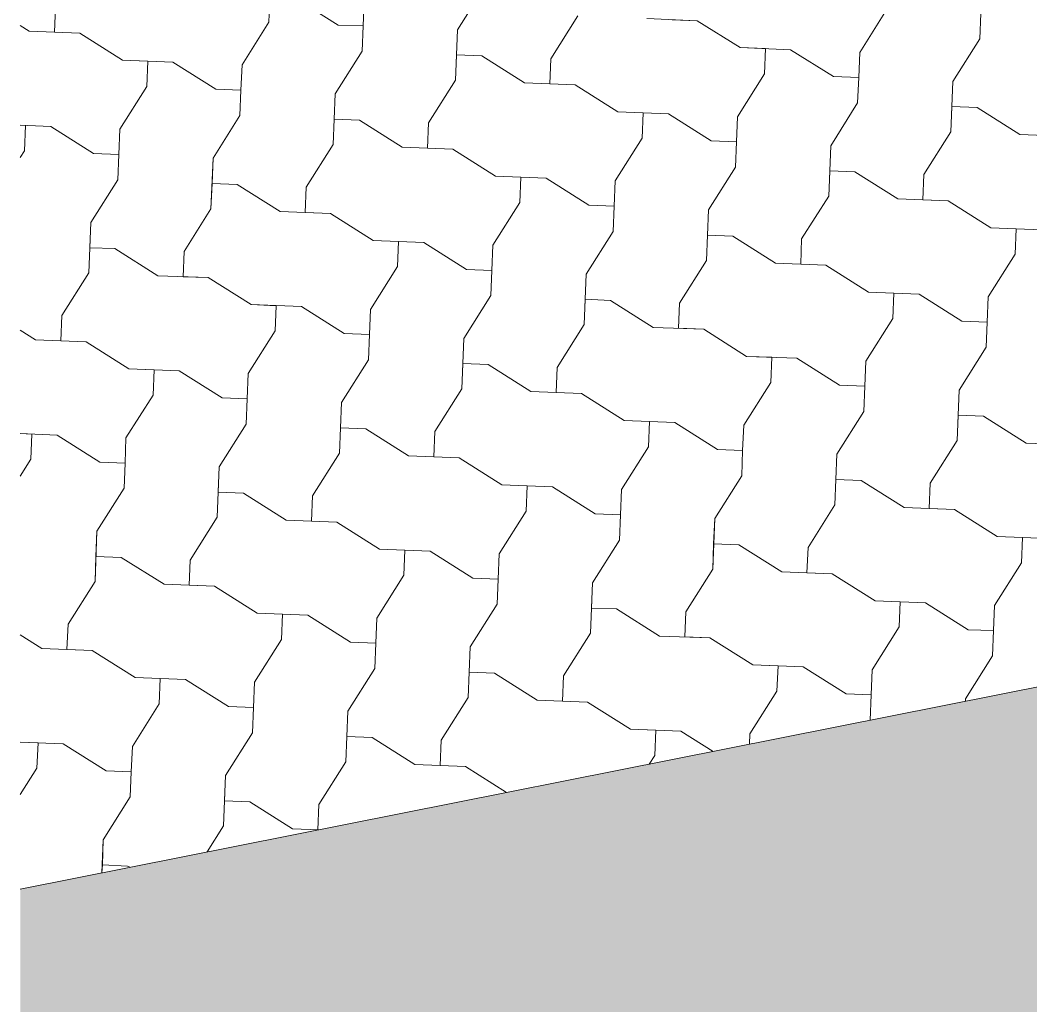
# Model space of a CAD drawing. Header units: metres. Extents: x -111189 to -108577, y -72951 to -72647.
# Drawn here: x -110685.678 to -110684.644, y -72945.926 to -72944.916 of the extents above; entities that cross this region are included whole.
import ezdxf

# ---------------------------------------------------------------- set-up
doc = ezdxf.new("R2010")
doc.units = ezdxf.units.M
doc.header["$MEASUREMENT"] = 0
doc.set_wipeout_variables(frame=1)
doc.linetypes.add('Dot & Dashed', pattern=[0.670278, 0.3175, -0.176389, 0, -0.176389])
doc.linetypes.add('Wipeout_Contour', pattern=[1, 0, -1])
for name, color, linetype in [('Muro Não Confinante - MNC1_1_0', 7, 'Continuous'), ('Muro Não Confinante - MNC1_1_02 - ESTRADAS', 7, 'Continuous'), ('Muro Não Confinante - MNC1_1_02 - PASSEIOS', 7, 'Continuous'), ('Planta Piso -1_1_01 - TERRENO PROPOSTO', 7, 'Continuous')]:
    doc.layers.add(name, color=color, linetype=linetype)

# ---------------------------------------------------------------- blocks, each defined once
blk = doc.blocks.new('*X143', base_point=(-110694.4627, -72968.689))
at = {"layer": 'Muro Não Confinante - MNC1_1_02 - PASSEIOS', "color": 253, "linetype": 'Continuous', "lineweight": 9, "ltscale": 1000}
for p, q in [((-110685.2304, -72944.9258), (-110685.2027, -72944.882)), ((-110685.2304, -72944.9258), (-110685.2027, -72944.882)), ((-110685.4234, -72944.9182), (-110685.4224, -72944.8923)), ((-110685.3965, -72944.8933), (-110685.3527, -72944.921)), ((-110685.642, -72944.9026), (-110685.643, -72944.9284)), ((-110685.642, -72944.9026), (-110685.643, -72944.9284)), ((-110685.3259, -72944.8961), (-110685.3269, -72944.922)), ((-110684.8187, -72944.9491), (-110684.7911, -72944.9053)), ((-110685.1349, -72944.9555), (-110685.1072, -72944.9117)), ((-110685.1349, -72944.9555), (-110685.1072, -72944.9117)), ((-110685.0366, -72944.9145), (-110684.9849, -72944.9166)), ((-110684.9849, -72944.9166), (-110685.0107, -72944.9156)), ((-110684.6956, -72944.935), (-110684.6946, -72944.9091)), ((-110684.6956, -72944.935), (-110684.6946, -72944.9091)), ((-110685.6781, -72944.9216), (-110685.6689, -72944.9274)), ((-110685.451, -72944.9619), (-110685.4234, -72944.9182)), ((-110685.3527, -72944.921), (-110685.3269, -72944.922)), ((-110685.3279, -72944.9479), (-110685.3269, -72944.922)), ((-110685.3279, -72944.9479), (-110685.3269, -72944.922)), ((-110685.2324, -72944.9775), (-110685.2304, -72944.9258)), ((-110685.2304, -72944.9258), (-110685.2314, -72944.9517)), ((-110684.9849, -72944.9166), (-110684.9411, -72944.9442)), ((-110684.9849, -72944.9166), (-110684.9411, -72944.9442)), ((-110685.6689, -72944.9274), (-110685.6172, -72944.9295)), ((-110685.6172, -72944.9295), (-110685.643, -72944.9284)), ((-110685.6172, -72944.9295), (-110685.5734, -72944.9571)), ((-110685.6172, -72944.9295), (-110685.5734, -72944.9571)), ((-110684.7232, -72944.9788), (-110684.6956, -72944.935)), ((-110684.7232, -72944.9788), (-110684.6956, -72944.935)), ((-110684.9411, -72944.9442), (-110684.9152, -72944.9452)), ((-110684.9411, -72944.9442), (-110684.8894, -72944.9463)), ((-110684.9162, -72944.9711), (-110684.9152, -72944.9452)), ((-110684.8894, -72944.9463), (-110684.8456, -72944.9739)), ((-110685.5734, -72944.9571), (-110685.5475, -72944.9581)), ((-110685.5734, -72944.9571), (-110685.5217, -72944.9591)), ((-110685.3555, -72944.9916), (-110685.3279, -72944.9479)), ((-110685.3555, -72944.9916), (-110685.3279, -72944.9479)), ((-110685.2324, -72944.9775), (-110685.2314, -72944.9517)), ((-110685.2055, -72944.9527), (-110685.2314, -72944.9517)), ((-110685.2055, -72944.9527), (-110685.1618, -72944.9803)), ((-110685.1349, -72944.9555), (-110685.1359, -72944.9814)), ((-110685.1349, -72944.9555), (-110685.1359, -72944.9814)), ((-110684.8187, -72944.9491), (-110684.8197, -72944.9749)), ((-110685.5486, -72944.984), (-110685.5475, -72944.9581)), ((-110685.5217, -72944.9591), (-110685.4779, -72944.9868)), ((-110685.451, -72944.9619), (-110685.4521, -72944.9878)), ((-110685.26, -72945.0213), (-110685.2324, -72944.9775)), ((-110685.26, -72945.0213), (-110685.2324, -72944.9775)), ((-110684.9439, -72945.0149), (-110684.9162, -72944.9711)), ((-110684.8456, -72944.9739), (-110684.8197, -72944.9749)), ((-110684.8208, -72945.0008), (-110684.8197, -72944.9749)), ((-110684.8208, -72945.0008), (-110684.8197, -72944.9749)), ((-110685.5762, -72945.0277), (-110685.5486, -72944.984)), ((-110685.4779, -72944.9868), (-110685.4521, -72944.9878)), ((-110685.4531, -72945.0137), (-110685.4521, -72944.9878)), ((-110685.4531, -72945.0137), (-110685.4521, -72944.9878)), ((-110685.1618, -72944.9803), (-110685.11, -72944.9824)), ((-110685.11, -72944.9824), (-110685.1359, -72944.9814)), ((-110685.11, -72944.9824), (-110685.0663, -72945.01)), ((-110685.11, -72944.9824), (-110685.0663, -72945.01)), ((-110684.7253, -72945.0305), (-110684.7232, -72944.9788)), ((-110684.7232, -72944.9788), (-110684.7242, -72945.0046)), ((-110685.3576, -72945.0433), (-110685.3555, -72944.9916)), ((-110685.3555, -72944.9916), (-110685.3566, -72945.0175)), ((-110684.8484, -72945.0446), (-110684.8208, -72945.0008)), ((-110684.8484, -72945.0446), (-110684.8208, -72945.0008)), ((-110684.7253, -72945.0305), (-110684.7242, -72945.0046)), ((-110684.6984, -72945.0056), (-110684.7242, -72945.0046)), ((-110684.6984, -72945.0056), (-110684.6546, -72945.0333)), ((-110685.4807, -72945.0574), (-110685.4531, -72945.0137)), ((-110685.4807, -72945.0574), (-110685.4531, -72945.0137)), ((-110685.3576, -72945.0433), (-110685.3566, -72945.0175)), ((-110685.3307, -72945.0185), (-110685.3566, -72945.0175)), ((-110685.3307, -72945.0185), (-110685.2869, -72945.0461)), ((-110685.0663, -72945.01), (-110685.0404, -72945.0111)), ((-110685.0663, -72945.01), (-110685.0145, -72945.0121)), ((-110685.0414, -72945.0369), (-110685.0404, -72945.0111)), ((-110685.0145, -72945.0121), (-110684.9708, -72945.0397)), ((-110684.9439, -72945.0149), (-110684.9449, -72945.0407)), ((-110685.6781, -72945.0237), (-110685.6727, -72945.0239)), ((-110685.6781, -72945.0237), (-110685.6469, -72945.0249)), ((-110685.6737, -72945.0498), (-110685.6727, -72945.0239)), ((-110685.6469, -72945.0249), (-110685.6031, -72945.0526)), ((-110685.5762, -72945.0277), (-110685.5772, -72945.0536)), ((-110685.26, -72945.0213), (-110685.2611, -72945.0472)), ((-110685.26, -72945.0213), (-110685.2611, -72945.0472)), ((-110685.0691, -72945.0807), (-110685.0414, -72945.0369)), ((-110684.9708, -72945.0397), (-110684.9449, -72945.0407)), ((-110684.7529, -72945.0742), (-110684.7253, -72945.0305)), ((-110684.7529, -72945.0742), (-110684.7253, -72945.0305)), ((-110684.6546, -72945.0333), (-110684.6029, -72945.0353)), ((-110685.6781, -72945.0566), (-110685.6737, -72945.0498)), ((-110685.3852, -72945.0871), (-110685.3576, -72945.0433)), ((-110685.3852, -72945.0871), (-110685.3576, -72945.0433)), ((-110685.2869, -72945.0461), (-110685.2352, -72945.0482)), ((-110685.2352, -72945.0482), (-110685.2611, -72945.0472)), ((-110685.2352, -72945.0482), (-110685.1914, -72945.0758)), ((-110685.2352, -72945.0482), (-110685.1914, -72945.0758)), ((-110684.9459, -72945.0666), (-110684.9449, -72945.0407)), ((-110684.9459, -72945.0666), (-110684.9449, -72945.0407)), ((-110684.8504, -72945.0963), (-110684.8484, -72945.0446)), ((-110684.8484, -72945.0446), (-110684.8494, -72945.0704)), ((-110685.6031, -72945.0526), (-110685.5772, -72945.0536)), ((-110685.5783, -72945.0795), (-110685.5772, -72945.0536)), ((-110685.5783, -72945.0795), (-110685.5772, -72945.0536)), ((-110685.4828, -72945.1092), (-110685.4807, -72945.0574)), ((-110685.4807, -72945.0574), (-110685.4817, -72945.0833)), ((-110684.9736, -72945.1104), (-110684.9459, -72945.0666)), ((-110684.9736, -72945.1104), (-110684.9459, -72945.0666)), ((-110684.8504, -72945.0963), (-110684.8494, -72945.0704)), ((-110684.8236, -72945.0714), (-110684.8494, -72945.0704)), ((-110685.6059, -72945.1232), (-110685.5783, -72945.0795)), ((-110685.6059, -72945.1232), (-110685.5783, -72945.0795)), ((-110685.1914, -72945.0758), (-110685.1656, -72945.0769)), ((-110685.1914, -72945.0758), (-110685.1397, -72945.0779)), ((-110685.1666, -72945.1027), (-110685.1656, -72945.0769)), ((-110685.1397, -72945.0779), (-110685.0959, -72945.1055)), ((-110685.0691, -72945.0807), (-110685.0701, -72945.1065)), ((-110684.8236, -72945.0714), (-110684.7798, -72945.0991)), ((-110684.7529, -72945.0742), (-110684.7539, -72945.1001)), ((-110684.7529, -72945.0742), (-110684.7539, -72945.1001)), ((-110685.4828, -72945.1092), (-110685.4817, -72945.0833)), ((-110685.4559, -72945.0843), (-110685.4817, -72945.0833)), ((-110685.4559, -72945.0843), (-110685.4121, -72945.112)), ((-110685.3852, -72945.0871), (-110685.3862, -72945.113)), ((-110685.3852, -72945.0871), (-110685.3862, -72945.113)), ((-110684.8781, -72945.1401), (-110684.8504, -72945.0963)), ((-110684.8781, -72945.1401), (-110684.8504, -72945.0963)), ((-110684.7798, -72945.0991), (-110684.7281, -72945.1011)), ((-110684.7281, -72945.1011), (-110684.7539, -72945.1001)), ((-110684.7281, -72945.1011), (-110684.6843, -72945.1288)), ((-110684.7281, -72945.1011), (-110684.6843, -72945.1288)), ((-110685.5104, -72945.1529), (-110685.4828, -72945.1092)), ((-110685.5104, -72945.1529), (-110685.4828, -72945.1092)), ((-110685.4121, -72945.112), (-110685.3604, -72945.114)), ((-110685.1942, -72945.1465), (-110685.1666, -72945.1027)), ((-110685.0959, -72945.1055), (-110685.0701, -72945.1065)), ((-110685.0711, -72945.1324), (-110685.0701, -72945.1065)), ((-110685.0711, -72945.1324), (-110685.0701, -72945.1065)), ((-110684.9756, -72945.1621), (-110684.9736, -72945.1104)), ((-110684.9736, -72945.1104), (-110684.9746, -72945.1362)), ((-110685.3604, -72945.114), (-110685.3862, -72945.113)), ((-110685.3604, -72945.114), (-110685.3166, -72945.1416)), ((-110685.3604, -72945.114), (-110685.3166, -72945.1416)), ((-110685.6079, -72945.175), (-110685.6059, -72945.1232)), ((-110685.6059, -72945.1232), (-110685.6069, -72945.1491)), ((-110685.0987, -72945.1762), (-110685.0711, -72945.1324)), ((-110685.0987, -72945.1762), (-110685.0711, -72945.1324)), ((-110684.6843, -72945.1288), (-110684.6584, -72945.1298)), ((-110684.6843, -72945.1288), (-110684.6326, -72945.1308)), ((-110684.6595, -72945.1557), (-110684.6584, -72945.1298)), ((-110685.3166, -72945.1416), (-110685.2908, -72945.1427)), ((-110685.3166, -72945.1416), (-110685.2649, -72945.1437)), ((-110685.2918, -72945.1685), (-110685.2908, -72945.1427)), ((-110684.9756, -72945.1621), (-110684.9746, -72945.1362)), ((-110684.9487, -72945.1373), (-110684.9746, -72945.1362)), ((-110684.9487, -72945.1373), (-110684.905, -72945.1649)), ((-110684.8781, -72945.1401), (-110684.8791, -72945.1659)), ((-110684.8781, -72945.1401), (-110684.8791, -72945.1659)), ((-110685.6079, -72945.175), (-110685.6069, -72945.1491)), ((-110685.5811, -72945.1501), (-110685.6069, -72945.1491)), ((-110685.5811, -72945.1501), (-110685.5373, -72945.1778)), ((-110685.5104, -72945.1529), (-110685.5114, -72945.1788)), ((-110685.5104, -72945.1529), (-110685.5114, -72945.1788)), ((-110685.2649, -72945.1437), (-110685.2211, -72945.1713)), ((-110685.1942, -72945.1465), (-110685.1953, -72945.1724)), ((-110685.0033, -72945.2059), (-110684.9756, -72945.1621)), ((-110685.0033, -72945.2059), (-110684.9756, -72945.1621)), ((-110684.6871, -72945.1994), (-110684.6595, -72945.1557)), ((-110685.3194, -72945.2123), (-110685.2918, -72945.1685)), ((-110685.2211, -72945.1713), (-110685.1953, -72945.1724)), ((-110685.1963, -72945.1982), (-110685.1953, -72945.1724)), ((-110685.1963, -72945.1982), (-110685.1953, -72945.1724)), ((-110684.905, -72945.1649), (-110684.8532, -72945.1669)), ((-110684.8532, -72945.1669), (-110684.8791, -72945.1659)), ((-110684.8532, -72945.1669), (-110684.8095, -72945.1946)), ((-110684.8532, -72945.1669), (-110684.8095, -72945.1946)), ((-110685.6356, -72945.2187), (-110685.6079, -72945.175)), ((-110685.6356, -72945.2187), (-110685.6079, -72945.175)), ((-110685.5373, -72945.1778), (-110685.4856, -72945.1798)), ((-110685.4856, -72945.1798), (-110685.5114, -72945.1788)), ((-110685.4856, -72945.1798), (-110685.4418, -72945.2074)), ((-110685.4856, -72945.1798), (-110685.4418, -72945.2074)), ((-110685.1008, -72945.2279), (-110685.0987, -72945.1762)), ((-110685.0987, -72945.1762), (-110685.0998, -72945.202)), ((-110684.8095, -72945.1946), (-110684.7836, -72945.1956)), ((-110684.8095, -72945.1946), (-110684.7577, -72945.1966)), ((-110685.2239, -72945.242), (-110685.1963, -72945.1982)), ((-110685.2239, -72945.242), (-110685.1963, -72945.1982)), ((-110685.1008, -72945.2279), (-110685.0998, -72945.202)), ((-110685.0739, -72945.2031), (-110685.0998, -72945.202)), ((-110685.0739, -72945.2031), (-110685.0301, -72945.2307)), ((-110684.7846, -72945.2215), (-110684.7836, -72945.1956)), ((-110684.7577, -72945.1966), (-110684.714, -72945.2243)), ((-110684.6871, -72945.1994), (-110684.6881, -72945.2253)), ((-110685.4418, -72945.2074), (-110685.4159, -72945.2085)), ((-110685.4418, -72945.2074), (-110685.3901, -72945.2095)), ((-110685.417, -72945.2343), (-110685.4159, -72945.2085)), ((-110685.3901, -72945.2095), (-110685.3463, -72945.2371)), ((-110685.3194, -72945.2123), (-110685.3204, -72945.2382)), ((-110685.0033, -72945.2059), (-110685.0043, -72945.2317)), ((-110685.0033, -72945.2059), (-110685.0043, -72945.2317)), ((-110685.6356, -72945.2187), (-110685.6366, -72945.2446)), ((-110685.6356, -72945.2187), (-110685.6366, -72945.2446)), ((-110684.8123, -72945.2652), (-110684.7846, -72945.2215)), ((-110684.714, -72945.2243), (-110684.6881, -72945.2253)), ((-110684.6891, -72945.2511), (-110684.6881, -72945.2253)), ((-110684.6891, -72945.2511), (-110684.6881, -72945.2253)), ((-110685.6781, -72945.2337), (-110685.6625, -72945.2436)), ((-110685.4446, -72945.2781), (-110685.417, -72945.2343)), ((-110685.1284, -72945.2717), (-110685.1008, -72945.2279)), ((-110685.1284, -72945.2717), (-110685.1008, -72945.2279)), ((-110685.0301, -72945.2307), (-110684.9784, -72945.2327)), ((-110684.9784, -72945.2327), (-110685.0043, -72945.2317)), ((-110684.9784, -72945.2327), (-110684.9346, -72945.2604)), ((-110684.9784, -72945.2327), (-110684.9346, -72945.2604)), ((-110685.6625, -72945.2436), (-110685.6107, -72945.2456)), ((-110685.6107, -72945.2456), (-110685.6366, -72945.2446)), ((-110685.6107, -72945.2456), (-110685.567, -72945.2733)), ((-110685.6107, -72945.2456), (-110685.567, -72945.2733)), ((-110685.3463, -72945.2371), (-110685.3204, -72945.2382)), ((-110685.3215, -72945.264), (-110685.3204, -72945.2382)), ((-110685.3215, -72945.264), (-110685.3204, -72945.2382)), ((-110685.226, -72945.2937), (-110685.2239, -72945.242)), ((-110685.2239, -72945.242), (-110685.2249, -72945.2678)), ((-110684.7168, -72945.2949), (-110684.6891, -72945.2511)), ((-110684.7168, -72945.2949), (-110684.6891, -72945.2511)), ((-110685.3491, -72945.3078), (-110685.3215, -72945.264)), ((-110685.3491, -72945.3078), (-110685.3215, -72945.264)), ((-110684.9346, -72945.2604), (-110684.9088, -72945.2614)), ((-110684.9346, -72945.2604), (-110684.8829, -72945.2624)), ((-110684.9098, -72945.2873), (-110684.9088, -72945.2614)), ((-110684.8829, -72945.2624), (-110684.8392, -72945.2901)), ((-110684.8123, -72945.2652), (-110684.8133, -72945.2911)), ((-110685.567, -72945.2733), (-110685.5411, -72945.2743)), ((-110685.567, -72945.2733), (-110685.5152, -72945.2753)), ((-110685.5421, -72945.3001), (-110685.5411, -72945.2743)), ((-110685.5152, -72945.2753), (-110685.4715, -72945.3029)), ((-110685.226, -72945.2937), (-110685.2249, -72945.2678)), ((-110685.1991, -72945.2689), (-110685.2249, -72945.2678)), ((-110685.1991, -72945.2689), (-110685.1553, -72945.2965)), ((-110685.1284, -72945.2717), (-110685.1295, -72945.2975)), ((-110685.1284, -72945.2717), (-110685.1295, -72945.2975)), ((-110685.4446, -72945.2781), (-110685.4456, -72945.304)), ((-110684.9374, -72945.331), (-110684.9098, -72945.2873)), ((-110685.2536, -72945.3375), (-110685.226, -72945.2937)), ((-110685.2536, -72945.3375), (-110685.226, -72945.2937)), ((-110685.1553, -72945.2965), (-110685.1036, -72945.2986)), ((-110685.1036, -72945.2986), (-110685.1295, -72945.2975)), ((-110685.1036, -72945.2986), (-110685.0598, -72945.3262)), ((-110685.1036, -72945.2986), (-110685.0598, -72945.3262)), ((-110684.8392, -72945.2901), (-110684.8133, -72945.2911)), ((-110684.8143, -72945.317), (-110684.8133, -72945.2911)), ((-110684.8143, -72945.317), (-110684.8133, -72945.2911)), ((-110684.7188, -72945.3466), (-110684.7168, -72945.2949)), ((-110684.7168, -72945.2949), (-110684.7178, -72945.3208)), ((-110685.5698, -72945.3439), (-110685.5421, -72945.3001)), ((-110685.4715, -72945.3029), (-110685.4456, -72945.304)), ((-110685.4466, -72945.3298), (-110685.4456, -72945.304)), ((-110685.4466, -72945.3298), (-110685.4456, -72945.304)), ((-110685.3511, -72945.3595), (-110685.3491, -72945.3078)), ((-110685.3491, -72945.3078), (-110685.3501, -72945.3336)), ((-110684.842, -72945.3607), (-110684.8143, -72945.317)), ((-110684.842, -72945.3607), (-110684.8143, -72945.317)), ((-110685.0598, -72945.3262), (-110685.034, -72945.3272)), ((-110685.0598, -72945.3262), (-110685.0081, -72945.3282)), ((-110685.035, -72945.3531), (-110685.034, -72945.3272)), ((-110685.0081, -72945.3282), (-110684.9643, -72945.3559)), ((-110684.7188, -72945.3466), (-110684.7178, -72945.3208)), ((-110684.6919, -72945.3218), (-110684.7178, -72945.3208)), ((-110684.6919, -72945.3218), (-110684.6482, -72945.3494)), ((-110685.6781, -72945.3396), (-110685.6663, -72945.3401)), ((-110685.6781, -72945.3396), (-110685.6404, -72945.3411)), ((-110685.6673, -72945.3659), (-110685.6663, -72945.3401)), ((-110685.4743, -72945.3736), (-110685.4466, -72945.3298)), ((-110685.4743, -72945.3736), (-110685.4466, -72945.3298)), ((-110685.3511, -72945.3595), (-110685.3501, -72945.3336)), ((-110685.3243, -72945.3347), (-110685.3501, -72945.3336)), ((-110685.3243, -72945.3347), (-110685.2805, -72945.3623)), ((-110685.2536, -72945.3375), (-110685.2546, -72945.3633)), ((-110685.2536, -72945.3375), (-110685.2546, -72945.3633)), ((-110684.9374, -72945.331), (-110684.9385, -72945.3569)), ((-110685.6404, -72945.3411), (-110685.5967, -72945.3687)), ((-110685.5698, -72945.3439), (-110685.5708, -72945.3698)), ((-110684.7465, -72945.3904), (-110684.7188, -72945.3466)), ((-110684.7465, -72945.3904), (-110684.7188, -72945.3466)), ((-110684.6482, -72945.3494), (-110684.5964, -72945.3515)), ((-110685.3788, -72945.4033), (-110685.3511, -72945.3595)), ((-110685.3788, -72945.4033), (-110685.3511, -72945.3595)), ((-110685.0626, -72945.3968), (-110685.035, -72945.3531)), ((-110684.9643, -72945.3559), (-110684.9385, -72945.3569)), ((-110684.9395, -72945.3828), (-110684.9385, -72945.3569)), ((-110684.9395, -72945.3828), (-110684.9385, -72945.3569)), ((-110684.844, -72945.4124), (-110684.842, -72945.3607)), ((-110684.842, -72945.3607), (-110684.843, -72945.3866)), ((-110685.6781, -72945.383), (-110685.6673, -72945.3659)), ((-110685.5967, -72945.3687), (-110685.5708, -72945.3698)), ((-110685.5718, -72945.3956), (-110685.5708, -72945.3698)), ((-110685.5718, -72945.3956), (-110685.5708, -72945.3698)), ((-110685.2805, -72945.3623), (-110685.2288, -72945.3644)), ((-110685.2288, -72945.3644), (-110685.2546, -72945.3633)), ((-110685.2288, -72945.3644), (-110685.185, -72945.392)), ((-110685.2288, -72945.3644), (-110685.185, -72945.392)), ((-110685.4763, -72945.4253), (-110685.4743, -72945.3736)), ((-110685.4743, -72945.3736), (-110685.4753, -72945.3995)), ((-110684.9671, -72945.4265), (-110684.9395, -72945.3828)), ((-110684.9671, -72945.4265), (-110684.9395, -72945.3828)), ((-110684.844, -72945.4124), (-110684.843, -72945.3866)), ((-110684.8171, -72945.3876), (-110684.843, -72945.3866)), ((-110684.8171, -72945.3876), (-110684.7733, -72945.4152)), ((-110684.7465, -72945.3904), (-110684.7475, -72945.4163)), ((-110684.7465, -72945.3904), (-110684.7475, -72945.4163)), ((-110685.5995, -72945.4394), (-110685.5718, -72945.3956)), ((-110685.5995, -72945.4394), (-110685.5718, -72945.3956)), ((-110685.4763, -72945.4253), (-110685.4753, -72945.3995)), ((-110685.4494, -72945.4005), (-110685.4753, -72945.3995)), ((-110685.4494, -72945.4005), (-110685.4057, -72945.4281)), ((-110685.185, -72945.392), (-110685.1591, -72945.393)), ((-110685.185, -72945.392), (-110685.1333, -72945.394)), ((-110685.1602, -72945.4189), (-110685.1591, -72945.393)), ((-110685.1333, -72945.394), (-110685.0895, -72945.4217)), ((-110685.0626, -72945.3968), (-110685.0636, -72945.4227)), ((-110685.3788, -72945.4033), (-110685.3798, -72945.4291)), ((-110685.3788, -72945.4033), (-110685.3798, -72945.4291)), ((-110684.8716, -72945.4562), (-110684.844, -72945.4124)), ((-110684.8716, -72945.4562), (-110684.844, -72945.4124)), ((-110685.1878, -72945.4627), (-110685.1602, -72945.4189)), ((-110685.0895, -72945.4217), (-110685.0636, -72945.4227)), ((-110685.0647, -72945.4486), (-110685.0636, -72945.4227)), ((-110685.0647, -72945.4486), (-110685.0636, -72945.4227)), ((-110684.7733, -72945.4152), (-110684.7216, -72945.4173)), ((-110684.7216, -72945.4173), (-110684.7475, -72945.4163)), ((-110684.7216, -72945.4173), (-110684.6779, -72945.4449)), ((-110684.7216, -72945.4173), (-110684.6779, -72945.4449)), ((-110685.504, -72945.4691), (-110685.4763, -72945.4253)), ((-110685.504, -72945.4691), (-110685.4763, -72945.4253)), ((-110685.4057, -72945.4281), (-110685.3539, -72945.4302)), ((-110685.3539, -72945.4302), (-110685.3798, -72945.4291)), ((-110685.3539, -72945.4302), (-110685.3102, -72945.4578)), ((-110685.3539, -72945.4302), (-110685.3102, -72945.4578)), ((-110684.9692, -72945.4783), (-110684.9671, -72945.4265)), ((-110684.9671, -72945.4265), (-110684.9682, -72945.4524)), ((-110685.6015, -72945.4911), (-110685.5995, -72945.4394)), ((-110685.5995, -72945.4394), (-110685.6005, -72945.4653)), ((-110685.0923, -72945.4923), (-110685.0647, -72945.4486)), ((-110685.0923, -72945.4923), (-110685.0647, -72945.4486)), ((-110684.9692, -72945.4783), (-110684.9682, -72945.4524)), ((-110684.9423, -72945.4534), (-110684.9682, -72945.4524)), ((-110684.9423, -72945.4534), (-110684.8985, -72945.4811)), ((-110684.6779, -72945.4449), (-110684.652, -72945.446)), ((-110684.6779, -72945.4449), (-110684.6261, -72945.447)), ((-110684.653, -72945.4718), (-110684.652, -72945.446)), ((-110685.3102, -72945.4578), (-110685.2843, -72945.4588)), ((-110685.3102, -72945.4578), (-110685.2585, -72945.4599)), ((-110685.2853, -72945.4847), (-110685.2843, -72945.4588)), ((-110685.2585, -72945.4599), (-110685.2147, -72945.4875)), ((-110685.1878, -72945.4627), (-110685.1888, -72945.4885)), ((-110684.8716, -72945.4562), (-110684.8727, -72945.4821)), ((-110684.8716, -72945.4562), (-110684.8727, -72945.4821)), ((-110685.6015, -72945.4911), (-110685.6005, -72945.4653)), ((-110685.5746, -72945.4663), (-110685.6005, -72945.4653)), ((-110685.5746, -72945.4663), (-110685.5308, -72945.4939)), ((-110685.504, -72945.4691), (-110685.505, -72945.4949)), ((-110685.504, -72945.4691), (-110685.505, -72945.4949)), ((-110684.6807, -72945.5156), (-110684.653, -72945.4718)), ((-110685.313, -72945.5285), (-110685.2853, -72945.4847)), ((-110684.9968, -72945.522), (-110684.9692, -72945.4783)), ((-110684.9968, -72945.522), (-110684.9692, -72945.4783)), ((-110684.8985, -72945.4811), (-110684.8468, -72945.4831)), ((-110684.8468, -72945.4831), (-110684.8727, -72945.4821)), ((-110684.8468, -72945.4831), (-110684.803, -72945.5107)), ((-110684.8468, -72945.4831), (-110684.803, -72945.5107)), ((-110685.6291, -72945.5349), (-110685.6015, -72945.4911)), ((-110685.6291, -72945.5349), (-110685.6015, -72945.4911)), ((-110685.5308, -72945.4939), (-110685.4791, -72945.496)), ((-110685.4791, -72945.496), (-110685.505, -72945.4949)), ((-110685.2147, -72945.4875), (-110685.1888, -72945.4885)), ((-110685.1898, -72945.5144), (-110685.1888, -72945.4885)), ((-110685.1898, -72945.5144), (-110685.1888, -72945.4885)), ((-110685.0944, -72945.5441), (-110685.0923, -72945.4923)), ((-110685.0923, -72945.4923), (-110685.0933, -72945.5182)), ((-110685.4791, -72945.496), (-110685.4354, -72945.5236)), ((-110685.4791, -72945.496), (-110685.4354, -72945.5236)), ((-110685.2175, -72945.5581), (-110685.1898, -72945.5144)), ((-110685.2175, -72945.5581), (-110685.1898, -72945.5144)), ((-110684.803, -72945.5107), (-110684.7772, -72945.5118)), ((-110684.803, -72945.5107), (-110684.7513, -72945.5128)), ((-110684.7782, -72945.5376), (-110684.7772, -72945.5118)), ((-110684.7513, -72945.5128), (-110684.7075, -72945.5404)), ((-110684.6807, -72945.5156), (-110684.6817, -72945.5414)), ((-110685.4354, -72945.5236), (-110685.4095, -72945.5246)), ((-110685.4354, -72945.5236), (-110685.3836, -72945.5257)), ((-110685.4105, -72945.5505), (-110685.4095, -72945.5246)), ((-110685.3836, -72945.5257), (-110685.3399, -72945.5533)), ((-110685.0944, -72945.5441), (-110685.0933, -72945.5182)), ((-110685.0675, -72945.5192), (-110685.0933, -72945.5182)), ((-110685.0675, -72945.5192), (-110685.0237, -72945.5469)), ((-110684.9968, -72945.522), (-110684.9978, -72945.5479)), ((-110684.9968, -72945.522), (-110684.9978, -72945.5479)), ((-110685.6291, -72945.5349), (-110685.6302, -72945.5608)), ((-110685.6291, -72945.5349), (-110685.6302, -72945.5608)), ((-110685.313, -72945.5285), (-110685.314, -72945.5543)), ((-110685.6781, -72945.5458), (-110685.656, -72945.5597)), ((-110685.122, -72945.5878), (-110685.0944, -72945.5441)), ((-110685.122, -72945.5878), (-110685.0944, -72945.5441)), ((-110685.0237, -72945.5469), (-110684.972, -72945.5489)), ((-110684.8058, -72945.5814), (-110684.7782, -72945.5376)), ((-110684.7075, -72945.5404), (-110684.6817, -72945.5414)), ((-110684.6827, -72945.5673), (-110684.6817, -72945.5414)), ((-110684.6827, -72945.5673), (-110684.6817, -72945.5414)), ((-110685.4382, -72945.5943), (-110685.4105, -72945.5505)), ((-110685.3399, -72945.5533), (-110685.314, -72945.5543)), ((-110685.315, -72945.5802), (-110685.314, -72945.5543)), ((-110685.315, -72945.5802), (-110685.314, -72945.5543)), ((-110684.972, -72945.5489), (-110684.9978, -72945.5479)), ((-110684.972, -72945.5489), (-110684.9282, -72945.5765)), ((-110684.972, -72945.5489), (-110684.9282, -72945.5765)), ((-110685.656, -72945.5597), (-110685.6043, -72945.5618)), ((-110685.6043, -72945.5618), (-110685.6302, -72945.5608)), ((-110685.6043, -72945.5618), (-110685.5605, -72945.5894)), ((-110685.6043, -72945.5618), (-110685.5605, -72945.5894)), ((-110685.2195, -72945.6099), (-110685.2175, -72945.5581)), ((-110685.2175, -72945.5581), (-110685.2185, -72945.584)), ((-110684.7103, -72945.6111), (-110684.6827, -72945.5673)), ((-110684.7103, -72945.6111), (-110684.6827, -72945.5673)), ((-110684.9282, -72945.5765), (-110684.9023, -72945.5776)), ((-110684.9282, -72945.5765), (-110684.8765, -72945.5786)), ((-110684.9034, -72945.6034), (-110684.9023, -72945.5776)), ((-110685.3427, -72945.624), (-110685.315, -72945.5802)), ((-110685.3427, -72945.624), (-110685.315, -72945.5802)), ((-110685.2195, -72945.6099), (-110685.2185, -72945.584)), ((-110685.1926, -72945.585), (-110685.2185, -72945.584)), ((-110685.1926, -72945.585), (-110685.1489, -72945.6127)), ((-110685.122, -72945.5878), (-110685.123, -72945.6137)), ((-110685.122, -72945.5878), (-110685.123, -72945.6137)), ((-110684.8765, -72945.5786), (-110684.8327, -72945.6062)), ((-110684.8058, -72945.5814), (-110684.8069, -72945.6073)), ((-110685.5605, -72945.5894), (-110685.5347, -72945.5904)), ((-110685.5605, -72945.5894), (-110685.5088, -72945.5915)), ((-110685.5357, -72945.6163), (-110685.5347, -72945.5904)), ((-110685.5088, -72945.5915), (-110685.465, -72945.6191)), ((-110685.4382, -72945.5943), (-110685.4392, -72945.6201)), ((-110684.931, -72945.6472), (-110684.9034, -72945.6034)), ((-110684.8327, -72945.6062), (-110684.8069, -72945.6073)), ((-110684.8079, -72945.6331), (-110684.8069, -72945.6073)), ((-110684.8079, -72945.6331), (-110684.8069, -72945.6073)), ((-110685.5633, -72945.6601), (-110685.5357, -72945.6163)), ((-110685.465, -72945.6191), (-110685.4392, -72945.6201)), ((-110685.2472, -72945.6536), (-110685.2195, -72945.6099)), ((-110685.2472, -72945.6536), (-110685.2195, -72945.6099)), ((-110685.1489, -72945.6127), (-110685.0972, -72945.6147)), ((-110685.0972, -72945.6147), (-110685.123, -72945.6137)), ((-110685.0972, -72945.6147), (-110685.0534, -72945.6424)), ((-110685.0972, -72945.6147), (-110685.0534, -72945.6424)), ((-110684.7104, -72945.6138), (-110684.7103, -72945.6111)), ((-110684.7103, -72945.6111), (-110684.7104, -72945.6138)), ((-110685.4402, -72945.646), (-110685.4392, -72945.6201)), ((-110685.4402, -72945.646), (-110685.4392, -72945.6201)), ((-110685.3447, -72945.6757), (-110685.3427, -72945.624)), ((-110685.3427, -72945.624), (-110685.3437, -72945.6498)), ((-110684.8079, -72945.6331), (-110684.8079, -72945.6331)), ((-110684.8079, -72945.6331), (-110684.8079, -72945.6331)), ((-110685.4678, -72945.6898), (-110685.4402, -72945.646)), ((-110685.4678, -72945.6898), (-110685.4402, -72945.646)), ((-110685.3447, -72945.6757), (-110685.3437, -72945.6498)), ((-110685.3178, -72945.6508), (-110685.3437, -72945.6498)), ((-110685.0534, -72945.6424), (-110685.0275, -72945.6434)), ((-110685.0534, -72945.6424), (-110685.0017, -72945.6444)), ((-110685.0285, -72945.6692), (-110685.0275, -72945.6434)), ((-110685.0017, -72945.6444), (-110684.9688, -72945.6651)), ((-110684.931, -72945.6472), (-110684.9314, -72945.6577)), ((-110685.6781, -72945.6555), (-110685.6598, -72945.6562)), ((-110685.6781, -72945.6555), (-110685.634, -72945.6573)), ((-110685.6609, -72945.6821), (-110685.6598, -72945.6562)), ((-110685.634, -72945.6573), (-110685.5902, -72945.6849)), ((-110685.5633, -72945.6601), (-110685.5644, -72945.6859)), ((-110685.3178, -72945.6508), (-110685.2741, -72945.6785)), ((-110685.2472, -72945.6536), (-110685.2482, -72945.6795)), ((-110685.2472, -72945.6536), (-110685.2482, -72945.6795)), ((-110685.0341, -72945.6781), (-110685.0285, -72945.6692)), ((-110685.3723, -72945.7194), (-110685.3447, -72945.6757)), ((-110685.3723, -72945.7194), (-110685.3447, -72945.6757)), ((-110685.2741, -72945.6785), (-110685.2223, -72945.6805)), ((-110685.2223, -72945.6805), (-110685.2482, -72945.6795)), ((-110685.2223, -72945.6805), (-110685.1802, -72945.7071)), ((-110685.2223, -72945.6805), (-110685.1802, -72945.7071)), ((-110685.6781, -72945.7094), (-110685.6609, -72945.6821)), ((-110685.5902, -72945.6849), (-110685.5644, -72945.6859)), ((-110685.5654, -72945.7118), (-110685.5644, -72945.6859)), ((-110685.5654, -72945.7118), (-110685.5644, -72945.6859)), ((-110685.4699, -72945.7415), (-110685.4678, -72945.6898)), ((-110685.4678, -72945.6898), (-110685.4689, -72945.7156)), ((-110685.593, -72945.7556), (-110685.5654, -72945.7118)), ((-110685.593, -72945.7556), (-110685.5654, -72945.7118)), ((-110685.4699, -72945.7415), (-110685.4689, -72945.7156)), ((-110685.443, -72945.7166), (-110685.4689, -72945.7156)), ((-110685.443, -72945.7166), (-110685.3992, -72945.7443)), ((-110685.3723, -72945.7194), (-110685.3734, -72945.7453)), ((-110685.3723, -72945.7194), (-110685.3734, -72945.7453)), ((-110685.4867, -72945.768), (-110685.4699, -72945.7415)), ((-110685.4867, -72945.768), (-110685.4699, -72945.7415)), ((-110685.3992, -72945.7443), (-110685.3724, -72945.7453)), ((-110685.3724, -72945.7453), (-110685.3734, -72945.7453)), ((-110685.5944, -72945.7895), (-110685.593, -72945.7556)), ((-110685.593, -72945.7556), (-110685.594, -72945.7814)), ((-110685.5944, -72945.7895), (-110685.594, -72945.7814)), ((-110685.5682, -72945.7825), (-110685.594, -72945.7814)), ((-110685.5682, -72945.7825), (-110685.566, -72945.7838))]:
    blk.add_line(p, q, dxfattribs=at)

msp = doc.modelspace()

# ---------------------------------------------------------------- hatches: boundary and pattern name
at = {"layer": 'Planta Piso -1_1_01 - TERRENO PROPOSTO', "linetype": 'Continuous', "lineweight": 0, "true_color": 0x939598, "transparency": 33554539}
msp.add_hatch(color=252, dxfattribs=at).paths.add_polyline_path([(-110685.6781, -72951.1828), (-110679.2737, -72951.1828), (-110676.7884, -72950.6884), (-110666.7475, -72948.691), (-110665.605, -72948.4637), (-110661.7859, -72947.704), (-110660.2599, -72947.4005), (-110660.2599, -72940.7538), (-110663.0568, -72941.3098), (-110666.7459, -72942.043), (-110675.6525, -72943.8134), (-110678.0598, -72944.2918), (-110679.2595, -72944.5303), (-110683.0749, -72945.2887), (-110685.6781, -72945.8061)])

# ---------------------------------------------------------------- linework, layer by layer
at = {"layer": 'Muro Não Confinante - MNC1_1_02 - ESTRADAS', "color": 7, "linetype": 'Continuous', "lineweight": 13, "ltscale": 1000, "flags": 128}
msp.add_lwpolyline([(-110685.6781, -72945.8061), (-110683.0749, -72945.2887), (-110679.2595, -72944.5303), (-110678.0598, -72944.2918), (-110675.6525, -72943.8134), (-110666.7459, -72942.043), (-110663.0568, -72941.3098), (-110660.2599, -72940.7538)], dxfattribs=at)

# ---------------------------------------------------------------- next in the draw order: wipeouts: each hides what was drawn before it
at = {"color": 254, "linetype": 'Wipeout_Contour', "lineweight": 0, "ltscale": 1855691.141650434}
msp.add_wipeout([(-110685.6781, -72944.3431), (-110685.6781, -72945.8061), (-110683.0749, -72945.2887), (-110679.2595, -72944.5303), (-110678.0598, -72944.2918), (-110666.7459, -72942.043), (-110663.0568, -72941.3098), (-110660.2599, -72940.7538), (-110660.2599, -72939.3245), (-110663.3291, -72939.9305), (-110667.0209, -72940.6594), (-110678.3359, -72942.8934), (-110679.5359, -72943.1304), (-110683.3523, -72943.8839)], dxfattribs=at).dxf.layer = 'Muro Não Confinante - MNC1_1_02 - PASSEIOS'

# ---------------------------------------------------------------- next in the draw order: linework, layer by layer
at = {"layer": 'Muro Não Confinante - MNC1_1_02 - PASSEIOS', "color": 7, "linetype": 'Continuous', "lineweight": 13, "ltscale": 1000, "flags": 128}
msp.add_lwpolyline([(-110660.2599, -72940.7538), (-110663.0568, -72941.3098), (-110666.7459, -72942.043), (-110678.0598, -72944.2918), (-110679.2595, -72944.5303), (-110683.0749, -72945.2887), (-110685.6781, -72945.8061)], dxfattribs=at)

# ---------------------------------------------------------------- next in the draw order: block references
at = {"layer": 'Muro Não Confinante - MNC1_1_0', "color": 7, "linetype": 'Dot & Dashed', "lineweight": 13, "ltscale": 10}
msp.add_blockref('*X143', (-110694.4627, -72968.689), dxfattribs=at)

doc.saveas('drawing.dxf')
